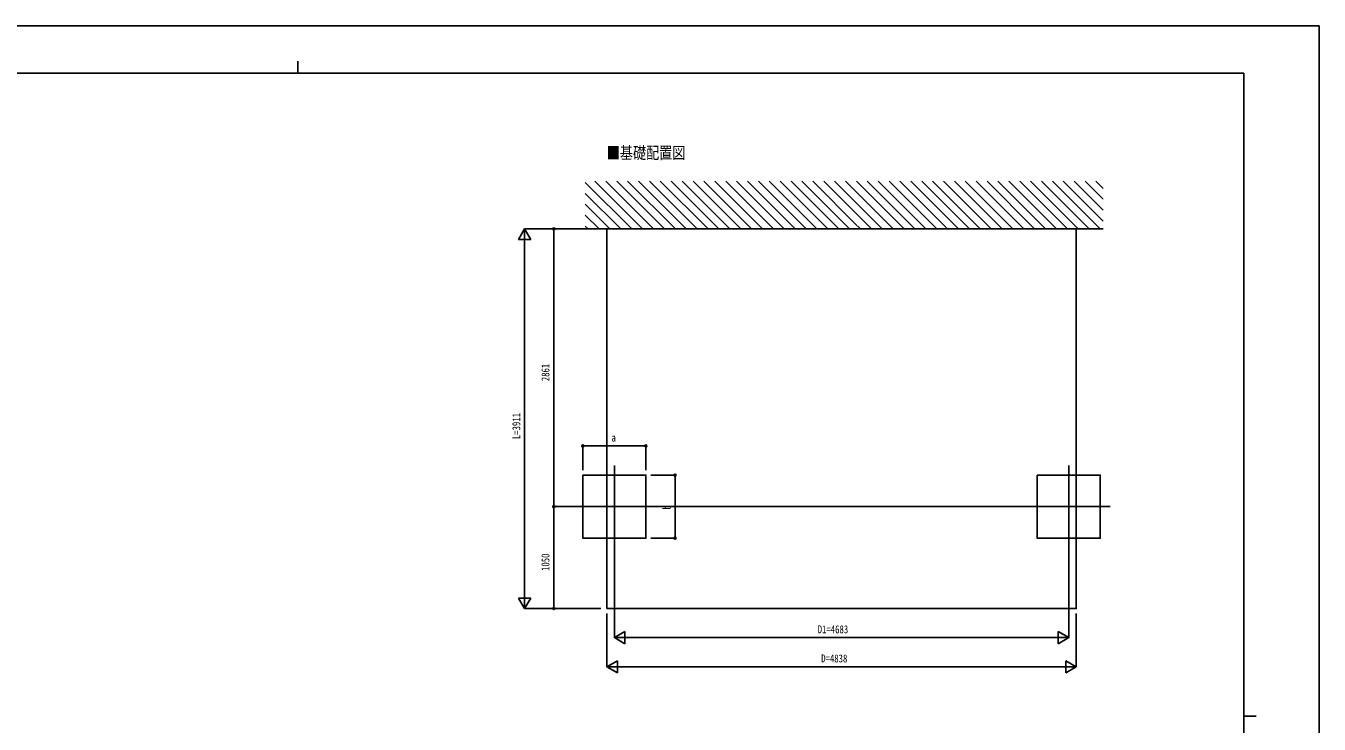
# Model space of a CAD drawing. Units: millimetres, scale not verified. Extents: x -10512 to 10512, y -7425 to 7425.
# Drawn here: x -2816 to 10512, y 231 to 7425 of the extents above; entities that cross this region are included whole.
import ezdxf
from ezdxf.enums import TextEntityAlignment as Align

# ---------------------------------------------------------------- set-up
doc = ezdxf.new("R2010")
doc.units = ezdxf.units.MM
doc.header["$LTSCALE"] = 40
for name, color, linetype in [('0-2_USER1', 3, 'Continuous'), ('0-4_YKK_12', 2, 'Continuous'), ('0-6_YKK_A1', 4, 'Continuous'), ('0-7_YKK_D', 6, 'Continuous'), ('0-8_YKK_ZWAK', 7, 'Continuous')]:
    doc.layers.add(name, color=color, linetype=linetype)
doc.styles.add('ＭＳ ゴシック', font='')
doc.styles.get('ＭＳ ゴシック').set_extended_font_data('MS Gothic')

msp = doc.modelspace()

# ---------------------------------------------------------------- linework, layer by layer
at = {"layer": '0-4_YKK_12'}
for p, q in [((3249.23, 2896.7), (3249.23, 2044.8)), ((7932.23, 2896.7), (7932.23, 2044.8)), ((3674.23, 2471.7), (2824.23, 2471.7)), ((8357.23, 2471.7), (7507.23, 2471.7))]:
    msp.add_line(p, q, dxfattribs=at)
at = {"layer": '0-6_YKK_A1'}
for p, q in [((3428.26, 5332.7), (2949.46, 5811.51)), ((3540.52, 5332.7), (3049.05, 5824.17)), ((3652.77, 5332.7), (3161.3, 5824.17)), ((3765.02, 5332.7), (3273.55, 5824.17)), ((3877.28, 5332.7), (3385.81, 5824.17)), ((3989.53, 5332.7), (3498.06, 5824.17)), ((4101.78, 5332.7), (3610.31, 5824.17)), ((4214.04, 5332.7), (3722.57, 5824.17)), ((4326.29, 5332.7), (3834.82, 5824.17)), ((4438.54, 5332.7), (3947.07, 5824.17)), ((4550.8, 5332.7), (4059.33, 5824.17)), ((4663.05, 5332.7), (4171.58, 5824.17)), ((4775.3, 5332.7), (4283.83, 5824.17)), ((4887.56, 5332.7), (4396.09, 5824.17)), ((4999.81, 5332.7), (4508.34, 5824.17)), ((5112.06, 5332.7), (4620.59, 5824.17)), ((5224.32, 5332.7), (4732.84, 5824.17)), ((5336.57, 5332.7), (4845.1, 5824.17)), ((5448.82, 5332.7), (4957.35, 5824.17)), ((5561.08, 5332.7), (5069.6, 5824.17)), ((5673.33, 5332.7), (5181.86, 5824.17)), ((5752.06, 5366.22), (5294.11, 5824.17)), ((5897.84, 5332.7), (5406.36, 5824.17)), ((6010.09, 5332.7), (5518.62, 5824.17)), ((6122.34, 5332.7), (5630.87, 5824.17)), ((6234.59, 5332.7), (5743.12, 5824.17)), ((6346.85, 5332.7), (5855.38, 5824.17)), ((6459.1, 5332.7), (5967.63, 5824.17)), ((6571.35, 5332.7), (6079.88, 5824.17)), ((6660.32, 5355.98), (6192.14, 5824.17)), ((6795.86, 5332.7), (6304.39, 5824.17)), ((6908.11, 5332.7), (6416.64, 5824.17)), ((7020.37, 5332.7), (6528.9, 5824.17)), ((7132.62, 5332.7), (6641.15, 5824.17)), ((7244.87, 5332.7), (6753.4, 5824.17)), ((7357.13, 5332.7), (6865.66, 5824.17)), ((7469.38, 5332.7), (6977.91, 5824.17)), ((7572.92, 5341.41), (7090.16, 5824.17)), ((7693.89, 5332.7), (7202.42, 5824.17)), ((7806.14, 5332.7), (7314.67, 5824.17)), ((7918.39, 5332.7), (7426.92, 5824.17)), ((8030.65, 5332.7), (7539.17, 5824.17)), ((8142.9, 5332.7), (7651.43, 5824.17)), ((8255.15, 5332.7), (7763.68, 5824.17)), ((8285.77, 5414.33), (7875.93, 5824.17)), ((8285.77, 5526.58), (7988.19, 5824.17)), ((8285.77, 5638.84), (8100.44, 5824.17)), ((8285.77, 5751.09), (8212.69, 5824.17)), ((3316.01, 5332.7), (2949.46, 5699.25)), ((3203.76, 5332.7), (2949.46, 5587)), ((3091.51, 5332.7), (2949.46, 5474.75)), ((2979.25, 5332.7), (2949.46, 5362.49)), ((2949.46, 5332.7), (8285.77, 5332.7)), ((3171.73, 5332.7), (3171.73, 1421.7)), ((8009.73, 5332.7), (3171.73, 5332.7)), ((5758.78, 5359.5), (5757.98, 5360.3)), ((5785.58, 5332.7), (5760.97, 5357.31)), ((6663.48, 5352.83), (6662.11, 5354.2)), ((6683.61, 5332.7), (6669.24, 5347.06)), ((7581.63, 5332.7), (7577.98, 5336.35))]:
    msp.add_line(p, q, dxfattribs=at)
msp.add_lwpolyline([(8009.73, 5332.7), (8009.73, 1421.7), (3171.73, 1421.7)], dxfattribs=at)
for points in [[(2924.23, 2796.7), (3574.23, 2796.7), (3574.23, 2146.7), (2924.23, 2146.7)], [(7607.23, 2796.7), (8257.23, 2796.7), (8257.23, 2146.7), (7607.23, 2146.7)]]:
    msp.add_lwpolyline(points, close=True, dxfattribs=at)
at = {"layer": '0-7_YKK_D'}
for p, q in [((2324.23, 5332.7), (2261.73, 5224.44)), ((3112.06, 5332.7), (2323.23, 5332.7)), ((2324.23, 5332.7), (2386.73, 5224.44)), ((2324.23, 5332.7), (2324.23, 5116.19)), ((3112.06, 5332.7), (2623.23, 5332.7)), ((2624.23, 5332.7), (2624.23, 2471.7)), ((2261.73, 5224.44), (2386.73, 5224.44)), ((2324.23, 1546.7), (2324.23, 5207.7)), ((2924.23, 2846.7), (2924.23, 3097.7)), ((2924.23, 3096.7), (3574.23, 3096.7)), ((3574.23, 2846.7), (3574.23, 3097.7)), ((3624.23, 2796.7), (3875.23, 2796.7)), ((3874.23, 2796.7), (3874.23, 2146.7)), ((2823.23, 2471.7), (2623.23, 2471.7)), ((2822.23, 2471.7), (2623.23, 2471.7)), ((2624.23, 2471.7), (2624.23, 1421.7)), ((3674.73, 2471.7), (7506.73, 2471.7)), ((3624.23, 2146.7), (3875.23, 2146.7)), ((3249.23, 2043.8), (3249.23, 1120.7)), ((7932.23, 2043.8), (7932.23, 1120.7)), ((2324.23, 1421.7), (2324.23, 1638.2)), ((2324.23, 1421.7), (2261.73, 1529.95)), ((2386.73, 1529.95), (2261.73, 1529.95)), ((2324.23, 1421.7), (2386.73, 1529.95)), ((3109.87, 1421.7), (2323.23, 1421.7)), ((3109.87, 1421.7), (2623.23, 1421.7)), ((3171.73, 1371.7), (3171.73, 820.7)), ((8009.73, 1371.7), (8009.73, 820.7)), ((3249.23, 1121.7), (3357.48, 1184.2)), ((3249.23, 1121.7), (3357.48, 1059.2)), ((3249.23, 1121.7), (3465.73, 1121.7)), ((3357.48, 1059.2), (3357.48, 1184.2)), ((3374.23, 1121.7), (7807.23, 1121.7)), ((7932.23, 1121.7), (7715.72, 1121.7)), ((7932.23, 1121.7), (7823.97, 1184.2)), ((7823.97, 1184.2), (7823.97, 1059.2)), ((7932.23, 1121.7), (7823.97, 1059.2)), ((3171.73, 821.7), (3279.98, 884.2)), ((3171.73, 821.7), (3279.98, 759.2)), ((3171.73, 821.7), (3388.23, 821.7)), ((3279.98, 759.2), (3279.98, 884.2)), ((3296.73, 821.7), (7884.73, 821.7)), ((8009.73, 821.7), (7793.22, 821.7)), ((8009.73, 821.7), (7901.47, 884.2)), ((7901.47, 884.2), (7901.47, 759.2)), ((8009.73, 821.7), (7901.47, 759.2))]:
    msp.add_line(p, q, dxfattribs=at)
for centre in [(2624.23, 5332.7), (2924.23, 3096.7), (3574.23, 3096.7), (3874.23, 2796.7), (2624.23, 2471.7), (2624.23, 2471.7), (3874.23, 2146.7), (2624.23, 1421.7)]:
    msp.add_circle(centre, 10.62, dxfattribs=at)
at = {"layer": '0-8_YKK_ZWAK'}
for p, q in [((9737.55, 6937.5), (-9762.45, 6937.5)), ((-12.45, 7062.5), (-12.45, 6937.5)), ((9737.55, 6937.5), (9737.55, -6312.5)), ((9737.55, 312.5), (9862.55, 312.5))]:
    msp.add_line(p, q, dxfattribs=at)
msp.add_lwpolyline([(-10512.5, -7425), (10512.5, -7425), (10512.5, 7425), (-10512.5, 7425)], close=True, dxfattribs=at)

# ---------------------------------------------------------------- texts
at = {"layer": '0-2_USER1', "style": 'ＭＳ ゴシック', "width": 0.8}
msp.add_text('■基礎配置図', height=123.8, dxfattribs=at).set_placement((3170.67, 6017.79), align=Align.BOTTOM_LEFT)
at = {"layer": '0-7_YKK_D', "style": 'ＭＳ ゴシック', "width": 0.8}
for s, p in [('2861', (2604.23, 3764.2)), ('L=3911', (2304.23, 3167.2)), ('b', (3854.23, 2441.7)), ('1050', (2604.23, 1808.7))]:
    msp.add_text(s, height=82.48, rotation=90, dxfattribs=at).set_placement(p, align=Align.BOTTOM_LEFT)
for s, p in [('a', (3219.23, 3116.7)), ('D1=4683', (5344.73, 1141.7)), ('D=4838', (5380.73, 841.7))]:
    msp.add_text(s, height=82.48, dxfattribs=at).set_placement(p, align=Align.BOTTOM_LEFT)

doc.saveas('drawing.dxf')
